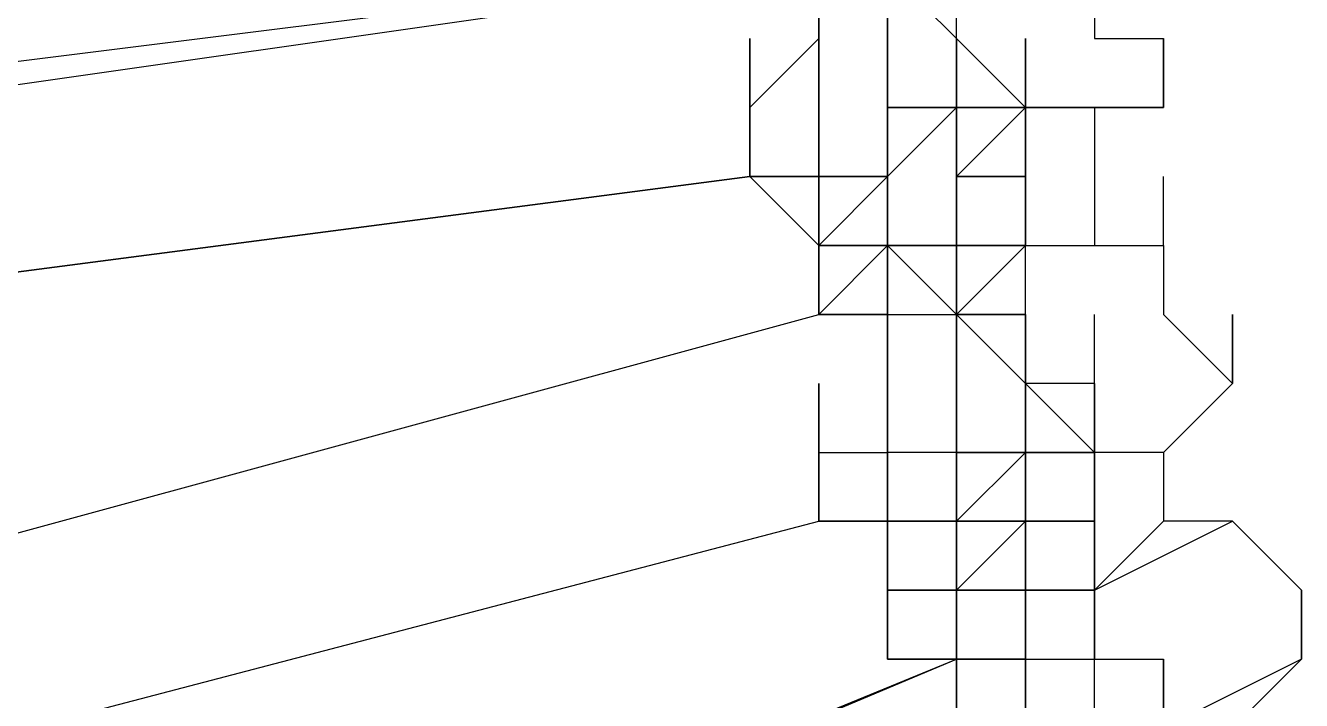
# Model space of a CAD drawing. Header units: inches. Extents: x 3324238 to 135265466, y -1036581 to 20094598.
# Drawn here: x 3353725.695 to 3353727.186, y -519026.926 to -519026.137 of the extents above; entities that cross this region are included whole.
import ezdxf

# ---------------------------------------------------------------- set-up
doc = ezdxf.new("R2010")
doc.units = ezdxf.units.IN
doc.header["$MEASUREMENT"] = 0
doc.layers.add('PDF_Geometry', color=7, linetype='Continuous')

msp = doc.modelspace()

# ---------------------------------------------------------------- linework, layer by layer
at = {"layer": 'PDF_Geometry', "lineweight": 25}
for points in [[(3353726.622, -519026.3135), (3353726.622, -519026.2329), (3353726.622, -519026.1523), (3353726.622, -519026.0718), (3353726.622, -519025.9912), (3353726.622, -519026.0718), (3353726.622, -519025.9912), (3353726.622, -519026.0718), (3353726.622, -519025.9912), (3353726.622, -519025.9106), (3353726.622, -519025.83), (3353726.622, -519025.7495), (3353726.622, -519025.83)], [(3353722.7546, -519026.7163), (3353722.7546, -519026.7969), (3353722.7546, -519026.8775), (3353722.8352, -519026.958), (3353722.8352, -519026.8775), (3353722.8352, -519026.7969), (3353722.8352, -519026.8775), (3353722.8352, -519026.958), (3353722.7546, -519026.8775), (3353722.674, -519026.7969), (3353722.674, -519026.7163), (3353722.674, -519026.6358), (3353722.674, -519026.7163), (3353722.674, -519026.6358), (3353726.622, -519026.0718), (3353726.622, -519025.9912), (3353726.622, -519025.9106), (3353726.622, -519025.9912), (3353726.622, -519026.0718)], [(3353726.7832, -519026.3135), (3353726.7832, -519026.2329), (3353726.7832, -519026.1523), (3353726.7026, -519026.0718), (3353726.7026, -519026.1523), (3353726.7026, -519026.2329), (3353726.7026, -519026.3135), (3353726.7026, -519026.2329), (3353726.7026, -519026.1523), (3353726.7026, -519026.2329), (3353726.7026, -519026.1523), (3353726.7026, -519026.0718), (3353726.7026, -519025.9912), (3353726.7026, -519026.0718), (3353726.7026, -519025.9912)], [(3353726.9443, -519025.9912), (3353726.9443, -519026.0718), (3353726.9443, -519026.1523), (3353727.0249, -519026.1523), (3353727.0249, -519026.2329), (3353726.8637, -519026.2329), (3353726.8637, -519026.1523), (3353726.8637, -519026.2329), (3353726.8637, -519026.3135), (3353726.8637, -519026.2329), (3353726.8637, -519026.3135), (3353726.8637, -519026.394), (3353726.8637, -519026.3135)], [(3353726.5414, -519026.0718), (3353722.674, -519026.5552), (3353722.674, -519026.6358)], [(3353726.5414, -519026.2329), (3353726.622, -519026.1523), (3353726.622, -519026.0718)], [(3353726.622, -519026.1523), (3353726.622, -519026.0718)], [(3353726.7832, -519026.5552), (3353726.7832, -519026.4746), (3353726.7832, -519026.394), (3353726.8637, -519026.394), (3353726.8637, -519026.3135), (3353726.8637, -519026.394), (3353726.8637, -519026.3135), (3353726.8637, -519026.2329), (3353726.7832, -519026.2329), (3353726.7832, -519026.3135), (3353726.7832, -519026.394), (3353726.7832, -519026.3135), (3353726.7832, -519026.394), (3353726.7026, -519026.394), (3353726.7026, -519026.3135), (3353726.622, -519026.3135), (3353726.622, -519026.394), (3353726.622, -519026.4746), (3353726.622, -519026.394), (3353726.7026, -519026.394), (3353726.622, -519026.4746), (3353726.622, -519026.394), (3353726.622, -519026.4746), (3353726.622, -519026.394), (3353726.622, -519026.4746), (3353726.622, -519026.394), (3353726.622, -519026.3135), (3353726.622, -519026.2329), (3353726.622, -519026.3135), (3353726.622, -519026.2329), (3353726.622, -519026.3135), (3353726.622, -519026.2329), (3353726.622, -519026.3135), (3353726.622, -519026.394), (3353726.7026, -519026.394), (3353726.7026, -519026.3135), (3353726.7026, -519026.394), (3353726.7026, -519026.3135), (3353726.622, -519026.3135), (3353726.622, -519026.2329), (3353726.622, -519026.1523), (3353726.622, -519026.0718), (3353726.622, -519026.1523), (3353726.622, -519026.0718)], [(3353726.622, -519026.1523), (3353726.622, -519026.0718)], [(3353726.622, -519026.1523), (3353726.622, -519026.0718)], [(3353726.622, -519026.0718), (3353726.622, -519026.1523)], [(3353726.7026, -519026.1523), (3353726.7026, -519026.0718)], [(3353726.7026, -519026.1523), (3353726.7026, -519026.0718)], [(3353726.7026, -519026.1523), (3353726.7026, -519026.0718)], [(3353726.7026, -519026.0718), (3353726.7026, -519026.1523)], [(3353726.7026, -519026.1523), (3353726.7026, -519026.0718)], [(3353726.7832, -519026.1523), (3353726.7832, -519026.0718)], [(3353726.7832, -519026.1523), (3353726.7832, -519026.0718)], [(3353726.7026, -519026.3941), (3353726.7026, -519026.3135), (3353726.7026, -519026.394), (3353726.622, -519026.394), (3353726.622, -519026.3135), (3353726.622, -519026.394), (3353726.622, -519026.3135), (3353726.7026, -519026.3135), (3353726.7026, -519026.394), (3353726.7026, -519026.3135), (3353726.7026, -519026.2329), (3353726.7026, -519026.3135), (3353726.7026, -519026.394), (3353726.7026, -519026.3135), (3353726.7026, -519026.394), (3353726.7832, -519026.394), (3353726.7026, -519026.394), (3353726.7026, -519026.4746), (3353726.7026, -519026.394), (3353726.622, -519026.394), (3353726.622, -519026.3135), (3353726.7026, -519026.3135), (3353726.7026, -519026.2329), (3353726.7026, -519026.3135), (3353726.7832, -519026.2329), (3353726.7832, -519026.3135), (3353726.7832, -519026.2329), (3353726.7832, -519026.3135), (3353726.7832, -519026.2329), (3353726.7832, -519026.3135), (3353726.7832, -519026.2329), (3353726.7832, -519026.1523), (3353726.7832, -519026.2329), (3353726.7026, -519026.2329), (3353726.7026, -519026.3135), (3353726.622, -519026.3135), (3353726.5414, -519026.3135), (3353726.5414, -519026.2329), (3353726.5414, -519026.3135), (3353726.622, -519026.3135), (3353726.622, -519026.2329), (3353726.622, -519026.3135), (3353726.622, -519026.394), (3353726.5414, -519026.3135), (3353726.5414, -519026.2329), (3353726.5414, -519026.1523)], [(3353726.622, -519026.1523), (3353726.622, -519026.2329)], [(3353726.7026, -519026.3135), (3353726.7026, -519026.394), (3353726.7026, -519026.4746), (3353726.7026, -519026.394), (3353726.7026, -519026.3135), (3353726.7026, -519026.394), (3353726.7026, -519026.3135), (3353726.7026, -519026.394), (3353726.7832, -519026.4746), (3353726.7832, -519026.5552), (3353726.7832, -519026.4746), (3353726.7832, -519026.394), (3353726.7832, -519026.3135), (3353726.7832, -519026.2329), (3353726.7832, -519026.3135), (3353726.7832, -519026.2329), (3353726.7832, -519026.3135), (3353726.7832, -519026.2329), (3353726.7832, -519026.3135), (3353726.8637, -519026.2329), (3353726.8637, -519026.3135), (3353726.8637, -519026.2329), (3353726.8637, -519026.3135), (3353726.8637, -519026.2329), (3353726.8637, -519026.3135), (3353726.8637, -519026.2329), (3353726.7832, -519026.1523), (3353726.7832, -519026.2329), (3353726.7832, -519026.3135), (3353726.7832, -519026.2329), (3353726.7832, -519026.3135), (3353726.7832, -519026.394), (3353726.7832, -519026.4746), (3353726.8637, -519026.394), (3353726.7832, -519026.394), (3353726.7832, -519026.3135), (3353726.7832, -519026.2329), (3353726.8637, -519026.2329), (3353726.9443, -519026.2329), (3353727.0249, -519026.2329)], [(3353726.7026, -519026.2329), (3353726.7026, -519026.1523), (3353726.7026, -519026.2329), (3353726.7026, -519026.1523), (3353726.7026, -519026.2329), (3353726.7832, -519026.2329), (3353726.8637, -519026.2329), (3353726.8637, -519026.1523), (3353726.8637, -519026.2329), (3353726.8637, -519026.1523)], [(3353726.7026, -519026.2329), (3353726.7026, -519026.1523)], [(3353726.7831, -519026.2329), (3353726.7831, -519026.1523)], [(3353726.7832, -519026.2329), (3353726.7832, -519026.1523)], [(3353726.7832, -519026.2329), (3353726.7832, -519026.1523)], [(3353726.7832, -519026.2329), (3353726.7832, -519026.1523)], [(3353726.8637, -519026.2329), (3353726.8637, -519026.1523)], [(3353726.8637, -519026.2329), (3353726.8637, -519026.1523)], [(3353726.8637, -519026.2329), (3353726.8637, -519026.1523)], [(3353726.8637, -519026.2329), (3353726.8637, -519026.1524)], [(3353727.0249, -519026.2329), (3353727.0249, -519026.1523)], [(3353726.7832, -519026.2329), (3353726.7026, -519026.2329), (3353726.7026, -519026.3135), (3353726.622, -519026.3135), (3353726.5414, -519026.3135), (3353722.8352, -519026.7969), (3353722.8352, -519026.8775), (3353722.8352, -519026.958), (3353722.8352, -519027.0386), (3353722.8352, -519026.958), (3353722.8352, -519027.0386), (3353722.7546, -519027.0386)], [(3353723.0769, -519027.4415), (3353726.622, -519026.4746), (3353726.7026, -519026.4746), (3353726.7026, -519026.394), (3353726.7026, -519026.3135), (3353726.7026, -519026.2329), (3353726.7026, -519026.3135), (3353726.622, -519026.394), (3353726.622, -519026.3135), (3353726.622, -519026.394), (3353726.622, -519026.3135)], [(3353723.7214, -519028.1666), (3353726.7832, -519026.8775), (3353726.7832, -519026.7969), (3353726.7832, -519026.8775), (3353726.8637, -519026.8775), (3353726.9443, -519026.8775), (3353726.9443, -519026.7969), (3353726.9443, -519026.7163), (3353726.9443, -519026.7969), (3353726.9443, -519026.7163), (3353726.9443, -519026.7969), (3353726.9443, -519026.7163), (3353726.9443, -519026.6358), (3353726.9443, -519026.5552), (3353726.9443, -519026.6358), (3353726.9443, -519026.7163), (3353726.9443, -519026.6358), (3353726.9443, -519026.7163), (3353726.9443, -519026.7969), (3353726.8637, -519026.7969), (3353726.9443, -519026.7969), (3353726.9443, -519026.8775), (3353726.9443, -519026.7969), (3353726.9443, -519026.7163), (3353726.9443, -519026.7969), (3353726.9443, -519026.7163), (3353726.9443, -519026.6358), (3353726.8637, -519026.6358), (3353726.7832, -519026.6358), (3353726.7832, -519026.5552), (3353726.7832, -519026.4746), (3353726.7832, -519026.5552), (3353726.7832, -519026.4746), (3353726.7832, -519026.394), (3353726.7026, -519026.394), (3353726.622, -519026.4746), (3353726.622, -519026.394), (3353726.622, -519026.4746), (3353726.622, -519026.394), (3353726.622, -519026.3135), (3353726.622, -519026.2329), (3353726.622, -519026.3135), (3353726.622, -519026.394), (3353726.622, -519026.3135), (3353726.7026, -519026.3135), (3353726.622, -519026.3135), (3353726.622, -519026.394), (3353726.622, -519026.3135), (3353726.622, -519026.394), (3353726.7026, -519026.394), (3353726.7026, -519026.3135), (3353726.7026, -519026.394), (3353726.7832, -519026.394), (3353726.8637, -519026.394), (3353726.7832, -519026.394), (3353726.7832, -519026.3135), (3353726.7832, -519026.2329), (3353726.7832, -519026.3135), (3353726.8637, -519026.3135), (3353726.7832, -519026.3135), (3353726.7832, -519026.394), (3353726.7832, -519026.3135), (3353726.7832, -519026.394), (3353726.7832, -519026.4746), (3353726.8637, -519026.4746), (3353726.8637, -519026.394), (3353726.8637, -519026.3135), (3353726.8637, -519026.394), (3353726.8637, -519026.3135), (3353726.8637, -519026.2329)], [(3353726.622, -519026.2329), (3353726.622, -519026.3135), (3353726.622, -519026.394), (3353726.622, -519026.3135), (3353726.622, -519026.2329), (3353726.622, -519026.3135), (3353726.622, -519026.394), (3353726.7026, -519026.394), (3353726.7026, -519026.4746), (3353726.7026, -519026.5552), (3353726.7026, -519026.4746), (3353726.7026, -519026.3941), (3353726.7026, -519026.3135)], [(3353726.622, -519026.3135), (3353726.622, -519026.3941), (3353726.622, -519026.3135), (3353726.622, -519026.2329)], [(3353726.622, -519026.3135), (3353726.622, -519026.2329)], [(3353726.622, -519026.3135), (3353726.622, -519026.2329)], [(3353726.622, -519026.3135), (3353726.622, -519026.394), (3353726.622, -519026.3135), (3353726.622, -519026.2329)], [(3353726.622, -519026.394), (3353726.622, -519026.3135), (3353726.622, -519026.2329)], [(3353726.8637, -519026.7969), (3353726.8637, -519026.8775), (3353726.8637, -519026.7969), (3353726.7832, -519026.7969), (3353726.7832, -519026.8775), (3353726.7832, -519026.7969), (3353726.7832, -519026.7163), (3353726.7832, -519026.7969), (3353726.7832, -519026.8775), (3353726.7832, -519026.7969), (3353726.7832, -519026.7163), (3353726.7832, -519026.7969), (3353726.7832, -519026.8775), (3353726.7026, -519026.8775), (3353726.7832, -519026.8775), (3353726.7832, -519026.7969), (3353726.7832, -519026.7163), (3353726.7832, -519026.7969), (3353726.7832, -519026.8775), (3353726.7832, -519026.7969), (3353726.7832, -519026.7163), (3353726.7832, -519026.6358), (3353726.7832, -519026.5552), (3353726.7832, -519026.6358), (3353726.7832, -519026.5552), (3353726.7832, -519026.6358), (3353726.8637, -519026.6358), (3353726.8637, -519026.5552), (3353726.8637, -519026.4746), (3353726.8637, -519026.394), (3353726.8637, -519026.3135), (3353726.7832, -519026.3135), (3353726.7832, -519026.2329), (3353726.7832, -519026.3135), (3353726.7832, -519026.2329), (3353726.7832, -519026.3135), (3353726.7832, -519026.2329), (3353726.7832, -519026.3135), (3353726.7832, -519026.2329), (3353726.7832, -519026.3135), (3353726.7832, -519026.2329)], [(3353726.7026, -519026.3135), (3353726.7026, -519026.2329)], [(3353726.7026, -519026.3135), (3353726.7026, -519026.2329)], [(3353726.7832, -519026.3135), (3353726.7832, -519026.2329), (3353726.7832, -519026.3135), (3353726.8637, -519026.3135), (3353726.8637, -519026.2329)], [(3353726.7832, -519026.2329), (3353726.8637, -519026.2329), (3353726.7832, -519026.2329)], [(3353726.7832, -519026.3135), (3353726.7832, -519026.2329)], [(3353726.7832, -519026.3135), (3353726.7832, -519026.2329)], [(3353726.7832, -519026.3135), (3353726.7832, -519026.2329)], [(3353726.7832, -519026.3135), (3353726.7832, -519026.2329)], [(3353726.7832, -519026.3135), (3353726.7832, -519026.2329)], [(3353726.7832, -519026.3135), (3353726.7832, -519026.2329)], [(3353726.7832, -519026.3135), (3353726.7832, -519026.2329)], [(3353726.7832, -519026.3135), (3353726.7832, -519026.2329)], [(3353726.9443, -519026.2329), (3353726.9443, -519026.3135), (3353726.9443, -519026.394)], [(3353722.8352, -519026.7969), (3353726.5414, -519026.3135)], [(3353726.622, -519026.3135), (3353726.5414, -519026.3135)], [(3353726.7026, -519026.3135), (3353726.7026, -519026.394), (3353726.7026, -519026.4746), (3353726.7832, -519026.4746), (3353726.7832, -519026.5552), (3353726.7832, -519026.4746), (3353726.7832, -519026.394), (3353726.8637, -519026.394), (3353726.8637, -519026.3135), (3353726.8637, -519026.394), (3353726.7832, -519026.394), (3353726.7832, -519026.3135), (3353726.7832, -519026.394), (3353726.7832, -519026.3135), (3353726.7832, -519026.394), (3353726.7026, -519026.394), (3353726.7026, -519026.4746), (3353726.622, -519026.4746)], [(3353726.7026, -519026.394), (3353726.7026, -519026.3135), (3353726.7026, -519026.394), (3353726.7026, -519026.3135), (3353726.7026, -519026.394), (3353726.622, -519026.394), (3353726.7026, -519026.394), (3353726.7832, -519026.4746), (3353726.7832, -519026.5552), (3353726.7832, -519026.6358), (3353726.8637, -519026.6358), (3353726.8637, -519026.7163), (3353726.7832, -519026.7163)], [(3353726.7026, -519026.3135), (3353726.622, -519026.3135)], [(3353726.622, -519026.3135), (3353726.622, -519026.3941)], [(3353726.622, -519026.394), (3353726.622, -519026.3135)], [(3353726.7026, -519026.394), (3353726.7026, -519026.3135)], [(3353726.7026, -519026.3941), (3353726.7026, -519026.3135)], [(3353726.7832, -519026.394), (3353726.7832, -519026.3135)], [(3353726.7832, -519026.3941), (3353726.7832, -519026.3135)], [(3353726.7832, -519026.394), (3353726.7832, -519026.3135), (3353726.7832, -519026.394)], [(3353726.7832, -519026.5552), (3353726.7832, -519026.6358), (3353726.7832, -519026.7163), (3353726.7832, -519026.6358), (3353726.7832, -519026.5552), (3353726.7832, -519026.4746), (3353726.7832, -519026.394), (3353726.7832, -519026.3135), (3353726.7832, -519026.394), (3353726.7832, -519026.3135), (3353726.8637, -519026.3135), (3353726.8637, -519026.394), (3353726.9443, -519026.394), (3353727.0249, -519026.394), (3353727.0249, -519026.4746), (3353727.1054, -519026.5552), (3353727.1054, -519026.4746), (3353727.1054, -519026.5552), (3353727.1054, -519026.4746)], [(3353726.8637, -519026.3135), (3353726.7832, -519026.3135), (3353726.8637, -519026.3135)], [(3353726.8637, -519026.3135), (3353726.7832, -519026.3135), (3353726.8637, -519026.3135)], [(3353726.7832, -519026.3135), (3353726.8637, -519026.3135), (3353726.7832, -519026.3135)], [(3353726.8637, -519026.394), (3353726.8637, -519026.3135), (3353726.8637, -519026.394)], [(3353726.8637, -519026.3941), (3353726.8637, -519026.3135)], [(3353726.8637, -519026.394), (3353726.8637, -519026.3135)], [(3353727.0249, -519026.394), (3353727.0249, -519026.3135)], [(3353726.622, -519026.4746), (3353726.622, -519026.394)], [(3353726.622, -519026.4746), (3353726.622, -519026.3941)], [(3353726.622, -519026.5552), (3353726.622, -519026.6358), (3353726.7026, -519026.6358), (3353726.7026, -519026.7163), (3353726.7026, -519026.6358), (3353726.7026, -519026.7163), (3353726.7026, -519026.6358), (3353726.7026, -519026.7163), (3353726.7026, -519026.6358), (3353726.7026, -519026.5552), (3353726.7026, -519026.4746), (3353726.7026, -519026.5552), (3353726.7026, -519026.4746), (3353726.7832, -519026.4746), (3353726.7832, -519026.3941)], [(3353726.7026, -519026.4746), (3353726.7026, -519026.394), (3353726.7026, -519026.4746)], [(3353726.8637, -519026.394), (3353726.7832, -519026.394), (3353726.8637, -519026.394)], [(3353726.8637, -519026.4746), (3353726.8637, -519026.394)], [(3353726.622, -519026.7163), (3353726.7026, -519026.7163), (3353726.7026, -519026.6358), (3353726.7026, -519026.5552), (3353726.7026, -519026.4746)], [(3353726.7832, -519026.8775), (3353726.7832, -519026.7969), (3353726.7832, -519026.7163), (3353726.7832, -519026.6358), (3353726.7832, -519026.7163), (3353726.7026, -519026.7163), (3353726.7026, -519026.6358), (3353726.7026, -519026.7163), (3353726.7026, -519026.7969), (3353726.7026, -519026.7163), (3353726.7026, -519026.7969), (3353726.7026, -519026.7163), (3353726.7026, -519026.6358), (3353726.7026, -519026.7163), (3353726.7832, -519026.7163), (3353726.7832, -519026.7969), (3353726.7832, -519026.7163), (3353726.7832, -519026.6358), (3353726.7832, -519026.5552), (3353726.7832, -519026.4746), (3353726.7832, -519026.5552), (3353726.7832, -519026.6358), (3353726.7832, -519026.7163), (3353726.7832, -519026.6358), (3353726.7832, -519026.7163), (3353726.7026, -519026.7163), (3353726.7832, -519026.7163), (3353726.7832, -519026.7969), (3353726.7026, -519026.7969), (3353726.7026, -519026.7163), (3353726.7026, -519026.6358), (3353726.7026, -519026.7163), (3353726.7026, -519026.6358), (3353726.7026, -519026.7163), (3353726.7026, -519026.6358), (3353726.7026, -519026.7163), (3353726.7026, -519026.7969), (3353726.7832, -519026.7969), (3353726.7026, -519026.7969), (3353726.7026, -519026.8775)], [(3353726.8637, -519026.5552), (3353726.8637, -519026.4746), (3353726.8637, -519026.5552), (3353726.8637, -519026.6358), (3353726.8637, -519026.7163), (3353726.8637, -519026.6358), (3353726.8637, -519026.7163), (3353726.8637, -519026.7969), (3353726.8637, -519026.7163), (3353726.8637, -519026.7969), (3353726.7832, -519026.7969), (3353726.7832, -519026.7163), (3353726.7832, -519026.6358), (3353726.7832, -519026.7163), (3353726.7832, -519026.7969), (3353726.7832, -519026.7163), (3353726.7832, -519026.6358), (3353726.7832, -519026.7163), (3353726.7026, -519026.7163), (3353726.7832, -519026.7163), (3353726.8637, -519026.7163), (3353726.8637, -519026.7969), (3353726.8637, -519026.7163), (3353726.8637, -519026.7969), (3353726.8637, -519026.8775), (3353726.8637, -519026.958)], [(3353726.7026, -519026.4746), (3353726.7026, -519026.5552), (3353726.7026, -519026.4746)], [(3353726.7832, -519026.5552), (3353726.7832, -519026.4746)], [(3353727.1054, -519026.5552), (3353727.0249, -519026.6358), (3353726.9443, -519026.6358), (3353726.9443, -519026.5552), (3353726.9443, -519026.4746)], [(3353726.9443, -519026.5552), (3353726.9443, -519026.4746)], [(3353726.622, -519026.6358), (3353726.622, -519026.5552)], [(3353726.9443, -519026.958), (3353726.9443, -519026.8775), (3353726.9443, -519026.7969), (3353726.9443, -519026.7163), (3353726.9443, -519026.7969), (3353726.8637, -519026.7969), (3353726.8637, -519026.8775), (3353726.8637, -519026.7969), (3353726.8637, -519026.7163), (3353726.8637, -519026.6358), (3353726.8637, -519026.7163), (3353726.8637, -519026.6358), (3353726.8637, -519026.7163), (3353726.8637, -519026.6358), (3353726.8637, -519026.7163), (3353726.8637, -519026.6358), (3353726.8637, -519026.7163), (3353726.8637, -519026.6358), (3353726.8637, -519026.5552), (3353726.8637, -519026.6358), (3353726.8637, -519026.5552), (3353726.8637, -519026.6358), (3353726.8637, -519026.5552), (3353726.8637, -519026.6358), (3353726.8637, -519026.5552), (3353726.8637, -519026.6358), (3353726.8637, -519026.7163), (3353726.9443, -519026.7163), (3353726.9443, -519026.6358), (3353726.9443, -519026.7163), (3353726.9443, -519026.6358), (3353726.8637, -519026.6358), (3353726.8637, -519026.5552), (3353726.9443, -519026.6358), (3353726.9443, -519026.5552), (3353726.8637, -519026.5552), (3353726.8637, -519026.6358), (3353726.9443, -519026.6358), (3353726.9443, -519026.7163), (3353726.9443, -519026.7969), (3353726.9443, -519026.7163), (3353726.9443, -519026.7969), (3353726.9443, -519026.7163), (3353726.9443, -519026.7969), (3353726.9443, -519026.7163), (3353726.9443, -519026.7969), (3353726.8637, -519026.7969), (3353726.8637, -519026.7163), (3353726.8637, -519026.7969), (3353726.7832, -519026.7969), (3353726.7026, -519026.7969), (3353726.7832, -519026.7969), (3353726.7832, -519026.8775), (3353726.7832, -519026.958), (3353726.7832, -519026.8775), (3353726.7832, -519026.7969), (3353726.7832, -519026.7163), (3353726.7832, -519026.6358), (3353726.7832, -519026.7163), (3353726.7832, -519026.7969), (3353726.7832, -519026.7163), (3353726.7026, -519026.7163), (3353726.7026, -519026.7969), (3353726.7832, -519026.7969), (3353726.7832, -519026.7163), (3353726.7832, -519026.7969), (3353726.7832, -519026.8775), (3353726.7832, -519026.958)], [(3353726.7026, -519026.5552), (3353726.7026, -519026.6358), (3353726.7026, -519026.5552)], [(3353726.7026, -519026.6358), (3353726.7026, -519026.5552)], [(3353726.7831, -519026.7163), (3353726.7831, -519026.6358), (3353726.7831, -519026.5552)], [(3353726.7832, -519026.6358), (3353726.7832, -519026.5552)], [(3353726.7832, -519026.7164), (3353726.7832, -519026.6358), (3353726.7832, -519026.5552)], [(3353726.8637, -519026.7163), (3353726.8637, -519026.6358), (3353726.8637, -519026.5552)], [(3353726.9443, -519026.6358), (3353726.9443, -519026.5552)], [(3353726.9443, -519026.6358), (3353726.9443, -519026.5552)], [(3353726.9443, -519026.6358), (3353726.9443, -519026.5552)], [(3353726.9443, -519026.6358), (3353726.9443, -519026.5552)], [(3353726.9443, -519026.6358), (3353726.9443, -519026.5552)], [(3353726.9443, -519026.6358), (3353726.9443, -519026.5552)], [(3353726.9443, -519026.6358), (3353726.9443, -519026.5552)], [(3353723.238, -519027.6026), (3353726.622, -519026.7163), (3353726.622, -519026.6358)], [(3353723.6409, -519028.1666), (3353726.7832, -519026.8775), (3353726.7832, -519026.7969), (3353726.7026, -519026.7969), (3353726.7026, -519026.7163), (3353726.7026, -519026.6358), (3353726.7026, -519026.7163), (3353726.7026, -519026.6358), (3353726.7026, -519026.7163), (3353726.7026, -519026.7969), (3353726.7026, -519026.7163), (3353726.7026, -519026.6358), (3353726.7026, -519026.7163), (3353726.7026, -519026.7969), (3353726.7832, -519026.7969), (3353726.7832, -519026.8775), (3353726.7832, -519026.7969), (3353726.8637, -519026.7969), (3353726.8637, -519026.7163), (3353726.8637, -519026.6358), (3353726.8637, -519026.7163), (3353726.7832, -519026.7969), (3353726.7026, -519026.7969), (3353726.7026, -519026.7163), (3353726.622, -519026.7163), (3353726.7026, -519026.7163), (3353726.7026, -519026.7969), (3353726.7026, -519026.7163), (3353726.7026, -519026.7969), (3353726.7026, -519026.7163), (3353726.7026, -519026.7969), (3353726.7026, -519026.7163), (3353726.7026, -519026.7969), (3353726.7026, -519026.7163), (3353726.7026, -519026.7969), (3353726.7026, -519026.7163), (3353726.7026, -519026.6358), (3353726.7026, -519026.7163), (3353726.7832, -519026.7163), (3353726.7832, -519026.7969), (3353726.7026, -519026.7969), (3353726.7026, -519026.7163), (3353726.7832, -519026.7163), (3353726.7832, -519026.7969), (3353726.7832, -519026.8775), (3353726.7832, -519026.958), (3353726.7832, -519026.8775), (3353726.7832, -519026.958)], [(3353726.622, -519026.6358), (3353726.622, -519026.7164)], [(3353726.7026, -519026.7163), (3353726.7026, -519026.6358)], [(3353726.7832, -519026.6358), (3353726.7026, -519026.6358)], [(3353726.7026, -519026.7163), (3353726.7026, -519026.6358)], [(3353726.7026, -519026.7163), (3353726.7026, -519026.6358)], [(3353726.7832, -519026.7163), (3353726.7832, -519026.6358)], [(3353726.7832, -519026.7163), (3353726.7832, -519026.6358)], [(3353726.8637, -519026.6358), (3353726.7832, -519026.7163), (3353726.8637, -519026.6358)], [(3353726.7832, -519026.6358), (3353726.7832, -519026.7163)], [(3353726.7832, -519026.7163), (3353726.7832, -519026.6358)], [(3353726.7832, -519026.7163), (3353726.7832, -519026.6358)], [(3353726.7832, -519026.7163), (3353726.7832, -519026.6358)], [(3353726.7832, -519026.7163), (3353726.7832, -519026.6358)], [(3353726.7832, -519026.7163), (3353726.7832, -519026.6358)], [(3353726.7832, -519026.7163), (3353726.7832, -519026.6358)], [(3353726.8637, -519026.7163), (3353726.8637, -519026.6358)], [(3353726.8637, -519026.7163), (3353726.8637, -519026.6358)], [(3353726.8637, -519026.7163), (3353726.8637, -519026.6358)], [(3353727.0249, -519026.6358), (3353727.0249, -519026.7163)], [(3353726.7026, -519026.7969), (3353726.7026, -519026.7163), (3353726.7026, -519026.7969)], [(3353726.7026, -519026.7163), (3353726.7026, -519026.7969), (3353726.7026, -519026.7163)], [(3353726.7026, -519026.7163), (3353726.7832, -519026.7163), (3353726.7026, -519026.7163)], [(3353726.7832, -519026.7163), (3353726.7026, -519026.7163), (3353726.7832, -519026.7163)], [(3353726.7831, -519026.7969), (3353726.7831, -519026.8775), (3353726.7831, -519026.7969), (3353726.7831, -519026.7163)], [(3353726.7832, -519026.7969), (3353726.7832, -519026.7163)], [(3353726.7832, -519026.7163), (3353726.8637, -519026.7163)], [(3353726.8637, -519026.7163), (3353726.7832, -519026.7163)], [(3353726.7832, -519026.7163), (3353726.8637, -519026.7163), (3353726.7832, -519026.7163)], [(3353726.7832, -519026.7969), (3353726.7832, -519026.7163)], [(3353726.7832, -519026.7969), (3353726.7832, -519026.7163)], [(3353726.7832, -519026.7969), (3353726.7832, -519026.7163)], [(3353726.7832, -519026.7969), (3353726.7832, -519026.7163)], [(3353726.7832, -519026.7969), (3353726.7832, -519026.7163)], [(3353726.7832, -519026.7969), (3353726.7832, -519026.7163)], [(3353726.7832, -519026.7969), (3353726.7832, -519026.7163)], [(3353726.7832, -519026.7969), (3353726.7832, -519026.7163)], [(3353726.7832, -519026.7969), (3353726.7832, -519026.7163)], [(3353726.7832, -519026.7969), (3353726.7832, -519026.7164)], [(3353726.9443, -519026.7969), (3353726.9443, -519026.7163), (3353726.8637, -519026.7163)], [(3353726.8637, -519026.7969), (3353726.8637, -519026.7163)], [(3353726.8637, -519026.7969), (3353726.8637, -519026.8775), (3353726.9443, -519026.8775), (3353726.9443, -519026.7969), (3353726.9443, -519026.7163)], [(3353727.1054, -519026.7163), (3353727.0249, -519026.7163), (3353726.9443, -519026.7969), (3353727.1054, -519026.7163), (3353727.186, -519026.7969), (3353727.186, -519026.8775), (3353727.186, -519026.7969)], [(3353726.9443, -519026.9581), (3353726.9443, -519026.8775), (3353726.9443, -519026.7969), (3353726.9443, -519026.7163)], [(3353726.9443, -519026.7969), (3353726.9443, -519026.7164)], [(3353726.7026, -519026.8775), (3353726.7026, -519026.7969), (3353726.7026, -519026.8775)], [(3353726.7026, -519026.8775), (3353726.7026, -519026.7969), (3353726.7026, -519026.8775)], [(3353726.7832, -519026.8775), (3353726.7832, -519026.7969)], [(3353726.7832, -519026.8775), (3353726.7832, -519026.7969)], [(3353726.7832, -519026.8775), (3353726.7832, -519026.7969)], [(3353726.7832, -519026.8775), (3353726.7832, -519026.7969)], [(3353726.8637, -519026.7969), (3353726.9443, -519026.7969), (3353726.8637, -519026.7969)], [(3353726.8637, -519026.8775), (3353726.8637, -519026.7969)], [(3353726.9443, -519026.8775), (3353726.9443, -519026.7969), (3353726.9443, -519026.8775), (3353727.0249, -519026.8775), (3353727.0249, -519026.958), (3353727.0249, -519026.8775)], [(3353726.9443, -519026.8775), (3353726.9443, -519026.7969)], [(3353726.7832, -519027.0386), (3353726.7832, -519026.958), (3353726.7832, -519026.8775)], [(3353726.7832, -519026.958), (3353726.7832, -519026.8775)], [(3353726.8637, -519026.8775), (3353726.7832, -519026.8775)], [(3353727.186, -519026.8775), (3353727.0249, -519026.958), (3353727.1054, -519026.958), (3353727.1054, -519027.0386), (3353727.0249, -519027.0386), (3353727.0249, -519026.958), (3353727.0249, -519027.0386), (3353727.0249, -519026.958), (3353727.0249, -519027.0386), (3353727.0249, -519026.958), (3353727.0249, -519027.0386), (3353726.9443, -519027.0386), (3353726.9443, -519027.1192), (3353726.9443, -519027.1998), (3353726.9443, -519027.1192), (3353726.9443, -519027.1998), (3353726.9443, -519027.1192), (3353726.8637, -519027.1192), (3353726.8637, -519027.0386), (3353726.8637, -519026.958), (3353726.8637, -519026.8775), (3353726.8637, -519026.9581)], [(3353726.8637, -519026.958), (3353726.8637, -519026.8775)], [(3353726.8637, -519026.8775), (3353726.8637, -519026.958)], [(3353726.8637, -519026.958), (3353726.8637, -519026.8775)], [(3353727.0249, -519026.8775), (3353727.0249, -519026.958), (3353727.0249, -519027.0386), (3353727.0249, -519027.1192), (3353727.1054, -519027.0386), (3353727.1054, -519027.1192), (3353727.1054, -519027.0386), (3353727.1054, -519027.1192), (3353727.1054, -519027.0386), (3353727.1054, -519027.1192), (3353727.1054, -519027.1998)], [(3353727.0249, -519026.958), (3353727.0249, -519026.8775)], [(3353727.0249, -519026.8775), (3353727.0249, -519026.958)], [(3353727.0249, -519026.958), (3353727.0249, -519026.8775), (3353727.0249, -519026.958)], [(3353727.0249, -519026.9581), (3353727.0249, -519026.8775)], [(3353727.1054, -519026.958), (3353727.186, -519026.8775)]]:
    msp.add_lwpolyline(points, dxfattribs=at)
for points in [[(3353726.622, -519025.9912), (3353726.622, -519026.0718), (3353726.622, -519026.1523), (3353726.622, -519026.0718)], [(3353726.7026, -519025.9912), (3353726.7026, -519026.0718), (3353726.7832, -519026.0718), (3353726.7026, -519026.0718), (3353726.7026, -519026.1523), (3353726.7026, -519026.0718)], [(3353726.5414, -519026.1523), (3353726.5414, -519026.2329)], [(3353726.5414, -519026.1523), (3353726.5414, -519026.2329)], [(3353726.622, -519026.1523), (3353726.622, -519026.2329)], [(3353726.7832, -519026.1523), (3353726.7832, -519026.2329)], [(3353726.622, -519026.394), (3353726.622, -519026.4746), (3353726.622, -519026.394), (3353726.622, -519026.4746), (3353726.7026, -519026.4746), (3353726.7026, -519026.394), (3353726.7026, -519026.3135), (3353726.7026, -519026.2329), (3353726.7026, -519026.3135), (3353726.7026, -519026.394), (3353726.7026, -519026.3135), (3353726.7026, -519026.394), (3353726.7026, -519026.3135), (3353726.7026, -519026.394)], [(3353726.622, -519026.394), (3353726.622, -519026.3135), (3353726.622, -519026.394), (3353726.622, -519026.3135), (3353726.7026, -519026.3135), (3353726.7026, -519026.2329), (3353726.7026, -519026.3135), (3353726.7026, -519026.2329), (3353726.7026, -519026.3135), (3353726.7026, -519026.394), (3353726.7832, -519026.394), (3353726.7026, -519026.394), (3353726.7026, -519026.3135), (3353726.7026, -519026.394), (3353726.622, -519026.4746)], [(3353726.7026, -519026.2329), (3353726.7026, -519026.3135)], [(3353726.8637, -519026.3135), (3353726.8637, -519026.394)], [(3353726.7832, -519026.394), (3353726.8637, -519026.394)], [(3353726.7832, -519026.394), (3353726.7832, -519026.4746)], [(3353726.7026, -519026.5552), (3353726.7026, -519026.6358), (3353726.7026, -519026.5552), (3353726.7026, -519026.4746)], [(3353726.8637, -519026.5552), (3353726.8637, -519026.6358), (3353726.8637, -519026.7163), (3353726.8637, -519026.6358), (3353726.8637, -519026.7163), (3353726.8637, -519026.6358), (3353726.8637, -519026.5552), (3353726.8637, -519026.4746), (3353726.7832, -519026.4746)], [(3353726.7026, -519026.5552), (3353726.7026, -519026.6358)], [(3353726.7832, -519026.5552), (3353726.7832, -519026.6358)], [(3353726.8637, -519026.5552), (3353726.8637, -519026.6358), (3353726.8637, -519026.7163), (3353726.8637, -519026.6358), (3353726.8637, -519026.7163), (3353726.8637, -519026.6358)], [(3353726.9443, -519026.5552), (3353726.9443, -519026.6358)], [(3353726.9443, -519026.5552), (3353726.9443, -519026.6358)], [(3353726.7026, -519026.6358), (3353726.7026, -519026.7164)], [(3353726.8637, -519026.6358), (3353726.8637, -519026.7163)], [(3353726.7832, -519026.7969), (3353726.7832, -519026.8775), (3353726.7832, -519026.7969), (3353726.7832, -519026.7163)], [(3353726.8637, -519026.7163), (3353726.9443, -519026.7163)], [(3353726.7832, -519026.7969), (3353726.7832, -519026.8775)], [(3353726.7832, -519026.7969), (3353726.7832, -519026.8775)], [(3353726.8637, -519026.7969), (3353726.8637, -519026.8775)], [(3353727.186, -519026.7969), (3353727.186, -519026.8775)], [(3353727.0249, -519026.8775), (3353727.0249, -519026.958)]]:
    msp.add_lwpolyline(points, close=True, dxfattribs=at)

doc.saveas('drawing.dxf')
